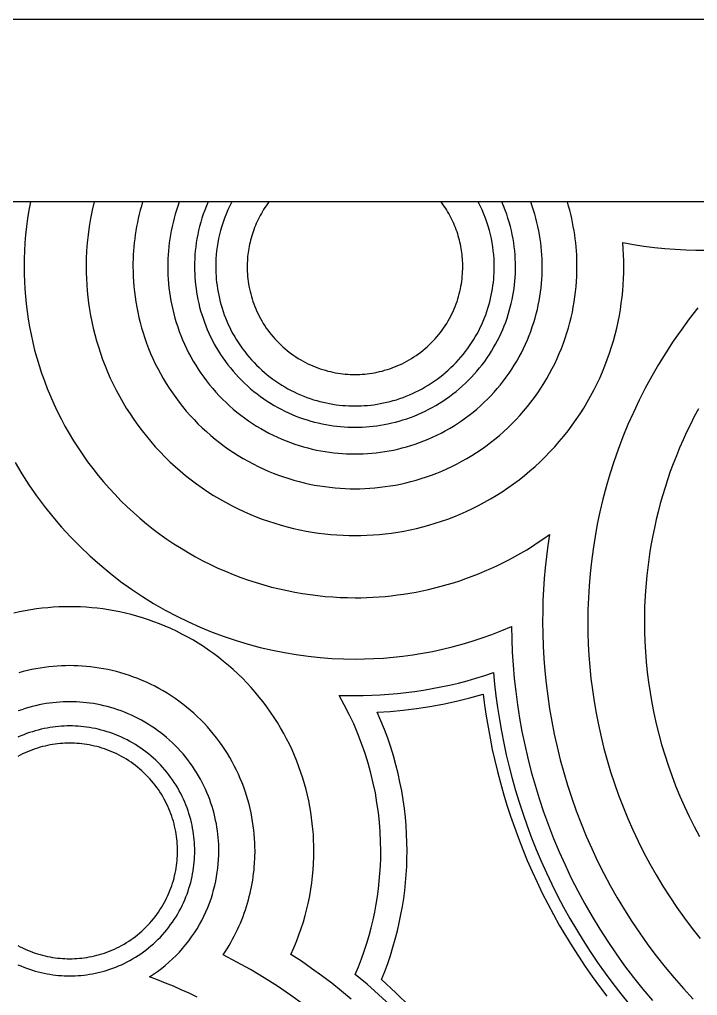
# Model space of a CAD drawing. Header units: millimetres. Extents: x -868 to 332, y 638 to 938.
# Drawn here: x -357 to -275.2, y 820.2 to 937.9 of the extents above; entities that cross this region are included whole.
import ezdxf

# ---------------------------------------------------------------- set-up
doc = ezdxf.new("R2010")
doc.units = ezdxf.units.MM
doc.header["$MEASUREMENT"] = 0
doc.layers.add('Default', color=18, linetype='Continuous', true_color=0x000000)
doc.layers.add('DOT', color=20, linetype='Continuous', true_color=0xff4b00)

msp = doc.modelspace()

# ---------------------------------------------------------------- linework, layer by layer
at = {"layer": 'Default'}
msp.add_lwpolyline([(-868.01, 637.86), (331.99, 637.86), (331.99, 937.86), (-868.01, 937.86)], close=True, dxfattribs=at)
msp.add_lwpolyline([(-190.01, 915.86), (-398.01, 915.86)], dxfattribs=at)
at = {"layer": 'DOT'}
for points in [[(-355.64, 915.86), (-355.83, 914.87), (-355.98, 913.88), (-356.12, 912.89), (-356.23, 911.91), (-356.31, 910.93), (-356.37, 909.97), (-356.4, 909.01), (-356.41, 908.05), (-356.4, 907.17), (-356.37, 906.28), (-356.32, 905.37), (-356.25, 904.47), (-356.16, 903.56), (-356.04, 902.64), (-355.91, 901.72), (-355.75, 900.79), (-355.56, 899.86), (-355.36, 898.93), (-355.13, 898), (-354.87, 897.07), (-354.59, 896.14), (-354.29, 895.21), (-353.96, 894.28), (-353.61, 893.36), (-353.23, 892.44), (-352.83, 891.53), (-352.4, 890.62), (-351.95, 889.72), (-351.48, 888.83), (-350.98, 887.95), (-350.45, 887.07), (-349.9, 886.21), (-349.33, 885.36), (-348.74, 884.52), (-348.12, 883.7), (-347.48, 882.89), (-346.82, 882.1), (-346.14, 881.33), (-345.44, 880.57), (-344.72, 879.83), (-343.98, 879.11), (-343.22, 878.41), (-342.45, 877.72), (-341.65, 877.06), (-340.85, 876.42), (-340.02, 875.81), (-339.19, 875.21), (-338.34, 874.64), (-337.48, 874.1), (-336.6, 873.57), (-335.72, 873.07), (-334.83, 872.6), (-333.93, 872.14), (-333.02, 871.72), (-332.11, 871.32), (-331.19, 870.94), (-330.26, 870.59), (-329.34, 870.26), (-328.41, 869.96), (-327.48, 869.68), (-326.55, 869.42), (-325.61, 869.19), (-324.68, 868.99), (-323.76, 868.8), (-322.83, 868.64), (-321.91, 868.51), (-320.99, 868.39), (-320.08, 868.3), (-319.17, 868.23), (-318.27, 868.18), (-317.38, 868.15), (-316.49, 868.14), (-315.78, 868.14), (-315.05, 868.16), (-314.33, 868.19), (-313.59, 868.24), (-312.86, 868.3), (-312.12, 868.38), (-311.38, 868.47), (-310.63, 868.57), (-309.88, 868.69), (-309.13, 868.82), (-308.38, 868.97), (-307.63, 869.13), (-306.87, 869.31), (-306.12, 869.51), (-305.37, 869.72), (-304.61, 869.95), (-303.86, 870.19), (-303.11, 870.45), (-302.36, 870.72), (-301.61, 871.01), (-300.87, 871.32), (-300.12, 871.65), (-299.39, 871.99), (-298.66, 872.34), (-297.93, 872.72), (-297.21, 873.1), (-296.49, 873.51), (-295.78, 873.93), (-295.08, 874.36), (-294.39, 874.82), (-293.7, 875.28), (-293.02, 875.77)], [(-347.96, 915.86), (-348.19, 914.87), (-348.39, 913.88), (-348.55, 912.89), (-348.69, 911.91), (-348.79, 910.93), (-348.86, 909.96), (-348.9, 909), (-348.92, 908.05), (-348.91, 907.34), (-348.88, 906.61), (-348.84, 905.88), (-348.79, 905.14), (-348.71, 904.4), (-348.62, 903.66), (-348.51, 902.91), (-348.38, 902.16), (-348.23, 901.4), (-348.06, 900.65), (-347.87, 899.89), (-347.66, 899.13), (-347.44, 898.38), (-347.19, 897.62), (-346.93, 896.87), (-346.64, 896.12), (-346.33, 895.37), (-346.01, 894.63), (-345.66, 893.89), (-345.29, 893.16), (-344.91, 892.44), (-344.5, 891.72), (-344.08, 891.01), (-343.63, 890.31), (-343.17, 889.62), (-342.68, 888.94), (-342.18, 888.27), (-341.66, 887.62), (-341.13, 886.97), (-340.58, 886.34), (-340.01, 885.73), (-339.42, 885.13), (-338.82, 884.54), (-338.2, 883.97), (-337.57, 883.42), (-336.93, 882.88), (-336.27, 882.36), (-335.6, 881.86), (-334.93, 881.38), (-334.24, 880.92), (-333.54, 880.47), (-332.83, 880.05), (-332.11, 879.64), (-331.38, 879.25), (-330.65, 878.89), (-329.92, 878.54), (-329.17, 878.21), (-328.43, 877.91), (-327.68, 877.62), (-326.92, 877.36), (-326.17, 877.11), (-325.41, 876.88), (-324.66, 876.68), (-323.9, 876.49), (-323.15, 876.32), (-322.39, 876.17), (-321.64, 876.04), (-320.89, 875.93), (-320.15, 875.84), (-319.41, 875.76), (-318.67, 875.7), (-317.94, 875.66), (-317.21, 875.64), (-316.49, 875.63), (-315.77, 875.64), (-315.05, 875.66), (-314.32, 875.7), (-313.58, 875.76), (-312.84, 875.84), (-312.09, 875.93), (-311.34, 876.04), (-310.59, 876.17), (-309.84, 876.32), (-309.08, 876.49), (-308.33, 876.68), (-307.57, 876.88), (-306.82, 877.11), (-306.06, 877.36), (-305.31, 877.62), (-304.56, 877.91), (-303.81, 878.21), (-303.07, 878.54), (-302.33, 878.89), (-301.6, 879.25), (-300.88, 879.64), (-300.16, 880.05), (-299.45, 880.47), (-298.75, 880.92), (-298.06, 881.38), (-297.38, 881.86), (-296.71, 882.36), (-296.06, 882.88), (-295.41, 883.42), (-294.78, 883.97), (-294.17, 884.54), (-293.57, 885.13), (-292.98, 885.73), (-292.41, 886.34), (-291.86, 886.97), (-291.32, 887.62), (-290.8, 888.27), (-290.3, 888.94), (-289.82, 889.62), (-289.35, 890.31), (-288.91, 891.01), (-288.48, 891.72), (-288.08, 892.44), (-287.69, 893.16), (-287.32, 893.89), (-286.98, 894.63), (-286.65, 895.37), (-286.35, 896.12), (-286.06, 896.87), (-285.79, 897.62), (-285.55, 898.38), (-285.32, 899.13), (-285.11, 899.89), (-284.93, 900.65), (-284.76, 901.4), (-284.61, 902.16), (-284.48, 902.91), (-284.37, 903.66), (-284.28, 904.4), (-284.2, 905.14), (-284.14, 905.88), (-284.1, 906.61), (-284.08, 907.34), (-284.07, 908.05), (-284.08, 908.77), (-284.1, 909.49), (-284.14, 910.22), (-284.2, 910.96)], [(-342.11, 915.86), (-342.25, 915.37), (-342.39, 914.87), (-342.51, 914.38), (-342.63, 913.88), (-342.73, 913.38), (-342.83, 912.89), (-342.92, 912.4), (-342.99, 911.91), (-343.06, 911.42), (-343.12, 910.93), (-343.16, 910.44), (-343.2, 909.96), (-343.23, 909.48), (-343.25, 909), (-343.27, 908.53), (-343.27, 908.05), (-343.26, 907.46), (-343.24, 906.86), (-343.21, 906.26), (-343.16, 905.65), (-343.1, 905.04), (-343.02, 904.42), (-342.93, 903.8), (-342.82, 903.18), (-342.7, 902.56), (-342.56, 901.94), (-342.41, 901.31), (-342.24, 900.69), (-342.05, 900.06), (-341.85, 899.44), (-341.63, 898.82), (-341.39, 898.2), (-341.14, 897.58), (-340.87, 896.97), (-340.58, 896.36), (-340.28, 895.76), (-339.96, 895.16), (-339.62, 894.57), (-339.27, 893.98), (-338.91, 893.4), (-338.52, 892.83), (-338.12, 892.27), (-337.71, 891.72), (-337.28, 891.18), (-336.84, 890.65), (-336.38, 890.13), (-335.91, 889.62), (-335.43, 889.12), (-334.93, 888.64), (-334.42, 888.17), (-333.9, 887.71), (-333.37, 887.27), (-332.83, 886.84), (-332.28, 886.42), (-331.72, 886.03), (-331.15, 885.64), (-330.57, 885.27), (-329.98, 884.92), (-329.39, 884.59), (-328.79, 884.27), (-328.19, 883.97), (-327.58, 883.68), (-326.97, 883.41), (-326.35, 883.16), (-325.73, 882.92), (-325.11, 882.7), (-324.49, 882.5), (-323.86, 882.31), (-323.24, 882.14), (-322.61, 881.99), (-321.99, 881.85), (-321.37, 881.72), (-320.74, 881.62), (-320.13, 881.53), (-319.51, 881.45), (-318.9, 881.39), (-318.29, 881.34), (-317.69, 881.3), (-317.09, 881.28), (-316.49, 881.28), (-315.9, 881.28), (-315.3, 881.3), (-314.69, 881.34), (-314.09, 881.39), (-313.47, 881.45), (-312.86, 881.53), (-312.24, 881.62), (-311.62, 881.72), (-311, 881.85), (-310.37, 881.99), (-309.75, 882.14), (-309.12, 882.31), (-308.5, 882.5), (-307.88, 882.7), (-307.26, 882.92), (-306.64, 883.16), (-306.02, 883.41), (-305.41, 883.68), (-304.8, 883.97), (-304.19, 884.27), (-303.6, 884.59), (-303, 884.92), (-302.42, 885.27), (-301.84, 885.64), (-301.27, 886.03), (-300.71, 886.42), (-300.16, 886.84), (-299.61, 887.27), (-299.08, 887.71), (-298.56, 888.17), (-298.05, 888.64), (-297.56, 889.12), (-297.07, 889.62), (-296.6, 890.13), (-296.15, 890.65), (-295.7, 891.18), (-295.28, 891.72), (-294.86, 892.27), (-294.46, 892.83), (-294.08, 893.4), (-293.71, 893.98), (-293.36, 894.57), (-293.03, 895.16), (-292.71, 895.76), (-292.4, 896.36), (-292.12, 896.97), (-291.85, 897.58), (-291.6, 898.2), (-291.36, 898.82), (-291.14, 899.44), (-290.94, 900.06), (-290.75, 900.69), (-290.58, 901.31), (-290.42, 901.94), (-290.28, 902.56), (-290.16, 903.18), (-290.05, 903.8), (-289.96, 904.42), (-289.89, 905.04), (-289.82, 905.65), (-289.78, 906.26), (-289.74, 906.86), (-289.72, 907.46), (-289.72, 908.05), (-289.72, 908.53), (-289.73, 909), (-289.75, 909.48), (-289.78, 909.96), (-289.82, 910.44), (-289.87, 910.93), (-289.93, 911.42), (-289.99, 911.91), (-290.07, 912.4), (-290.16, 912.89), (-290.25, 913.38), (-290.36, 913.88), (-290.47, 914.38), (-290.6, 914.87), (-290.73, 915.37), (-290.88, 915.86)], [(-337.69, 915.86), (-337.86, 915.37), (-338.03, 914.88), (-338.18, 914.38), (-338.31, 913.89), (-338.44, 913.39), (-338.55, 912.9), (-338.66, 912.4), (-338.75, 911.91), (-338.83, 911.42), (-338.9, 910.93), (-338.95, 910.44), (-339, 909.96), (-339.04, 909.48), (-339.06, 909), (-339.08, 908.53), (-339.08, 908.05), (-339.07, 907.55), (-339.06, 907.05), (-339.03, 906.54), (-338.99, 906.03), (-338.94, 905.51), (-338.87, 904.99), (-338.79, 904.47), (-338.7, 903.94), (-338.6, 903.42), (-338.48, 902.89), (-338.35, 902.37), (-338.21, 901.84), (-338.05, 901.31), (-337.88, 900.79), (-337.69, 900.26), (-337.49, 899.74), (-337.28, 899.22), (-337.05, 898.7), (-336.81, 898.19), (-336.56, 897.68), (-336.29, 897.18), (-336, 896.68), (-335.71, 896.18), (-335.4, 895.69), (-335.07, 895.21), (-334.74, 894.74), (-334.39, 894.28), (-334.03, 893.82), (-333.65, 893.37), (-333.27, 892.93), (-332.87, 892.5), (-332.46, 892.08), (-332.05, 891.68), (-331.62, 891.28), (-331.18, 890.89), (-330.73, 890.52), (-330.27, 890.16), (-329.81, 889.81), (-329.33, 889.47), (-328.85, 889.15), (-328.37, 888.84), (-327.87, 888.54), (-327.37, 888.26), (-326.87, 887.99), (-326.36, 887.74), (-325.84, 887.49), (-325.33, 887.27), (-324.81, 887.05), (-324.28, 886.85), (-323.76, 886.67), (-323.23, 886.5), (-322.71, 886.34), (-322.18, 886.2), (-321.65, 886.07), (-321.13, 885.95), (-320.6, 885.84), (-320.08, 885.75), (-319.56, 885.68), (-319.04, 885.61), (-318.52, 885.56), (-318.01, 885.52), (-317.5, 885.49), (-316.99, 885.47), (-316.49, 885.47), (-315.99, 885.47), (-315.49, 885.49), (-314.98, 885.52), (-314.46, 885.56), (-313.95, 885.61), (-313.43, 885.68), (-312.91, 885.75), (-312.38, 885.84), (-311.86, 885.95), (-311.33, 886.07), (-310.8, 886.2), (-310.28, 886.34), (-309.75, 886.5), (-309.23, 886.67), (-308.7, 886.85), (-308.18, 887.05), (-307.66, 887.27), (-307.14, 887.49), (-306.63, 887.74), (-306.12, 887.99), (-305.61, 888.26), (-305.11, 888.54), (-304.62, 888.84), (-304.13, 889.15), (-303.65, 889.47), (-303.18, 889.81), (-302.71, 890.16), (-302.26, 890.52), (-301.81, 890.89), (-301.37, 891.28), (-300.94, 891.68), (-300.52, 892.08), (-300.11, 892.5), (-299.72, 892.93), (-299.33, 893.37), (-298.96, 893.82), (-298.6, 894.28), (-298.25, 894.74), (-297.91, 895.21), (-297.59, 895.69), (-297.28, 896.18), (-296.98, 896.68), (-296.7, 897.18), (-296.43, 897.68), (-296.17, 898.19), (-295.93, 898.7), (-295.7, 899.22), (-295.49, 899.74), (-295.29, 900.26), (-295.11, 900.79), (-294.93, 901.31), (-294.78, 901.84), (-294.63, 902.37), (-294.5, 902.89), (-294.39, 903.42), (-294.28, 903.94), (-294.19, 904.47), (-294.11, 904.99), (-294.05, 905.51), (-294, 906.03), (-293.96, 906.54), (-293.93, 907.05), (-293.91, 907.55), (-293.91, 908.05), (-293.91, 908.53), (-293.93, 909), (-293.95, 909.48), (-293.99, 909.96), (-294.03, 910.44), (-294.09, 910.93), (-294.16, 911.42), (-294.24, 911.91), (-294.33, 912.4), (-294.43, 912.9), (-294.55, 913.39), (-294.67, 913.89), (-294.81, 914.38), (-294.96, 914.88), (-295.12, 915.37), (-295.3, 915.86)], [(-334.21, 915.86), (-334.41, 915.38), (-334.61, 914.89), (-334.79, 914.39), (-334.95, 913.9), (-335.1, 913.41), (-335.23, 912.91), (-335.35, 912.42), (-335.46, 911.92), (-335.56, 911.43), (-335.64, 910.94), (-335.7, 910.45), (-335.76, 909.96), (-335.8, 909.48), (-335.83, 909), (-335.85, 908.53), (-335.85, 908.05), (-335.85, 907.63), (-335.83, 907.19), (-335.81, 906.76), (-335.77, 906.32), (-335.73, 905.87), (-335.67, 905.43), (-335.61, 904.98), (-335.53, 904.53), (-335.44, 904.08), (-335.34, 903.63), (-335.23, 903.18), (-335.11, 902.73), (-334.97, 902.28), (-334.82, 901.83), (-334.66, 901.38), (-334.49, 900.93), (-334.31, 900.48), (-334.12, 900.04), (-333.91, 899.6), (-333.69, 899.16), (-333.46, 898.73), (-333.22, 898.3), (-332.96, 897.88), (-332.7, 897.46), (-332.42, 897.05), (-332.13, 896.64), (-331.83, 896.24), (-331.52, 895.85), (-331.2, 895.47), (-330.87, 895.09), (-330.53, 894.72), (-330.18, 894.37), (-329.82, 894.02), (-329.46, 893.68), (-329.08, 893.34), (-328.7, 893.02), (-328.3, 892.71), (-327.9, 892.42), (-327.5, 892.13), (-327.09, 891.85), (-326.67, 891.59), (-326.25, 891.33), (-325.82, 891.09), (-325.38, 890.86), (-324.95, 890.64), (-324.51, 890.43), (-324.06, 890.24), (-323.62, 890.05), (-323.17, 889.88), (-322.72, 889.72), (-322.27, 889.58), (-321.82, 889.44), (-321.37, 889.32), (-320.92, 889.21), (-320.47, 889.11), (-320.02, 889.02), (-319.57, 888.94), (-319.12, 888.87), (-318.67, 888.82), (-318.23, 888.77), (-317.79, 888.74), (-317.36, 888.71), (-316.92, 888.7), (-316.49, 888.69), (-316.06, 888.7), (-315.63, 888.71), (-315.19, 888.74), (-314.75, 888.77), (-314.31, 888.82), (-313.87, 888.87), (-313.42, 888.94), (-312.97, 889.02), (-312.52, 889.11), (-312.07, 889.21), (-311.62, 889.32), (-311.17, 889.44), (-310.71, 889.58), (-310.26, 889.72), (-309.81, 889.88), (-309.37, 890.05), (-308.92, 890.24), (-308.48, 890.43), (-308.04, 890.64), (-307.6, 890.86), (-307.17, 891.09), (-306.74, 891.33), (-306.32, 891.59), (-305.9, 891.85), (-305.49, 892.13), (-305.08, 892.42), (-304.68, 892.71), (-304.29, 893.02), (-303.91, 893.34), (-303.53, 893.68), (-303.16, 894.02), (-302.8, 894.37), (-302.45, 894.72), (-302.11, 895.09), (-301.78, 895.47), (-301.46, 895.85), (-301.15, 896.24), (-300.85, 896.64), (-300.57, 897.05), (-300.29, 897.46), (-300.02, 897.88), (-299.77, 898.3), (-299.53, 898.73), (-299.3, 899.16), (-299.08, 899.6), (-298.87, 900.04), (-298.67, 900.48), (-298.49, 900.93), (-298.32, 901.38), (-298.16, 901.83), (-298.02, 902.28), (-297.88, 902.73), (-297.76, 903.18), (-297.64, 903.63), (-297.54, 904.08), (-297.46, 904.53), (-297.38, 904.98), (-297.31, 905.43), (-297.26, 905.87), (-297.21, 906.32), (-297.18, 906.76), (-297.15, 907.19), (-297.14, 907.63), (-297.13, 908.05), (-297.14, 908.53), (-297.16, 909), (-297.19, 909.48), (-297.23, 909.96), (-297.28, 910.45), (-297.35, 910.94), (-297.43, 911.43), (-297.52, 911.92), (-297.63, 912.42), (-297.75, 912.91), (-297.89, 913.41), (-298.04, 913.9), (-298.2, 914.39), (-298.38, 914.89), (-298.57, 915.38), (-298.78, 915.86)], [(-331.36, 915.86), (-331.6, 915.38), (-331.83, 914.9), (-332.04, 914.41), (-332.23, 913.92), (-332.41, 913.43), (-332.56, 912.93), (-332.71, 912.44), (-332.83, 911.94), (-332.94, 911.45), (-333.04, 910.95), (-333.12, 910.46), (-333.18, 909.97), (-333.23, 909.49), (-333.26, 909), (-333.28, 908.53), (-333.29, 908.05), (-333.28, 907.68), (-333.27, 907.31), (-333.25, 906.93), (-333.22, 906.55), (-333.18, 906.16), (-333.13, 905.78), (-333.08, 905.39), (-333.01, 905), (-332.93, 904.61), (-332.84, 904.22), (-332.75, 903.83), (-332.64, 903.43), (-332.52, 903.04), (-332.4, 902.65), (-332.26, 902.26), (-332.11, 901.87), (-331.95, 901.49), (-331.78, 901.1), (-331.6, 900.72), (-331.41, 900.34), (-331.21, 899.97), (-331, 899.59), (-330.78, 899.23), (-330.55, 898.86), (-330.31, 898.51), (-330.06, 898.15), (-329.8, 897.81), (-329.53, 897.47), (-329.25, 897.14), (-328.97, 896.81), (-328.67, 896.49), (-328.37, 896.18), (-328.06, 895.88), (-327.74, 895.58), (-327.41, 895.29), (-327.08, 895.02), (-326.74, 894.75), (-326.39, 894.49), (-326.04, 894.24), (-325.68, 894), (-325.32, 893.77), (-324.95, 893.55), (-324.58, 893.34), (-324.21, 893.14), (-323.83, 892.95), (-323.45, 892.77), (-323.06, 892.6), (-322.68, 892.44), (-322.29, 892.29), (-321.9, 892.15), (-321.51, 892.02), (-321.11, 891.91), (-320.72, 891.8), (-320.33, 891.7), (-319.94, 891.62), (-319.55, 891.54), (-319.16, 891.47), (-318.77, 891.41), (-318.39, 891.37), (-318, 891.33), (-317.62, 891.3), (-317.24, 891.28), (-316.87, 891.26), (-316.49, 891.26), (-316.12, 891.26), (-315.74, 891.28), (-315.37, 891.3), (-314.98, 891.33), (-314.6, 891.37), (-314.21, 891.41), (-313.83, 891.47), (-313.44, 891.54), (-313.05, 891.62), (-312.65, 891.7), (-312.26, 891.8), (-311.87, 891.91), (-311.48, 892.02), (-311.09, 892.15), (-310.7, 892.29), (-310.31, 892.44), (-309.92, 892.6), (-309.54, 892.77), (-309.16, 892.95), (-308.78, 893.14), (-308.4, 893.34), (-308.03, 893.55), (-307.66, 893.77), (-307.3, 894), (-306.94, 894.24), (-306.59, 894.49), (-306.25, 894.75), (-305.91, 895.02), (-305.57, 895.29), (-305.25, 895.58), (-304.93, 895.88), (-304.62, 896.18), (-304.31, 896.49), (-304.02, 896.81), (-303.73, 897.14), (-303.45, 897.47), (-303.18, 897.81), (-302.92, 898.15), (-302.67, 898.51), (-302.43, 898.86), (-302.2, 899.23), (-301.98, 899.59), (-301.77, 899.97), (-301.57, 900.34), (-301.38, 900.72), (-301.2, 901.1), (-301.03, 901.49), (-300.88, 901.87), (-300.73, 902.26), (-300.59, 902.65), (-300.46, 903.04), (-300.35, 903.43), (-300.24, 903.83), (-300.14, 904.22), (-300.05, 904.61), (-299.98, 905), (-299.91, 905.39), (-299.85, 905.78), (-299.8, 906.16), (-299.76, 906.55), (-299.73, 906.93), (-299.71, 907.31), (-299.7, 907.68), (-299.7, 908.05), (-299.7, 908.53), (-299.72, 909), (-299.76, 909.49), (-299.81, 909.97), (-299.87, 910.46), (-299.95, 910.95), (-300.04, 911.45), (-300.15, 911.94), (-300.28, 912.44), (-300.42, 912.93), (-300.58, 913.43), (-300.75, 913.92), (-300.95, 914.41), (-301.16, 914.9), (-301.38, 915.38), (-301.62, 915.86)], [(-326.89, 915.86), (-327.05, 915.64), (-327.21, 915.41), (-327.36, 915.18), (-327.51, 914.95), (-327.66, 914.72), (-327.79, 914.48), (-327.93, 914.24), (-328.05, 914), (-328.18, 913.76), (-328.29, 913.51), (-328.4, 913.26), (-328.51, 913.02), (-328.61, 912.77), (-328.7, 912.52), (-328.79, 912.27), (-328.87, 912.02), (-328.95, 911.77), (-329.02, 911.51), (-329.09, 911.26), (-329.15, 911.01), (-329.21, 910.76), (-329.26, 910.51), (-329.3, 910.26), (-329.34, 910.01), (-329.38, 909.76), (-329.41, 909.51), (-329.44, 909.27), (-329.46, 909.02), (-329.47, 908.78), (-329.48, 908.53), (-329.49, 908.29), (-329.49, 908.05), (-329.49, 907.77), (-329.48, 907.48), (-329.46, 907.18), (-329.44, 906.89), (-329.41, 906.59), (-329.37, 906.29), (-329.33, 905.99), (-329.28, 905.69), (-329.22, 905.39), (-329.15, 905.08), (-329.07, 904.78), (-328.99, 904.48), (-328.9, 904.17), (-328.8, 903.87), (-328.69, 903.57), (-328.58, 903.27), (-328.46, 902.97), (-328.33, 902.67), (-328.19, 902.38), (-328.04, 902.08), (-327.89, 901.79), (-327.72, 901.51), (-327.55, 901.22), (-327.37, 900.94), (-327.19, 900.66), (-326.99, 900.39), (-326.79, 900.12), (-326.59, 899.86), (-326.37, 899.6), (-326.15, 899.35), (-325.92, 899.1), (-325.69, 898.86), (-325.44, 898.63), (-325.2, 898.4), (-324.94, 898.18), (-324.69, 897.96), (-324.42, 897.75), (-324.16, 897.55), (-323.88, 897.36), (-323.61, 897.17), (-323.33, 897), (-323.04, 896.82), (-322.75, 896.66), (-322.46, 896.51), (-322.17, 896.36), (-321.87, 896.22), (-321.58, 896.09), (-321.28, 895.97), (-320.98, 895.85), (-320.68, 895.75), (-320.37, 895.65), (-320.07, 895.56), (-319.77, 895.47), (-319.46, 895.4), (-319.16, 895.33), (-318.86, 895.27), (-318.56, 895.22), (-318.26, 895.18), (-317.96, 895.14), (-317.66, 895.11), (-317.37, 895.08), (-317.07, 895.07), (-316.78, 895.06), (-316.49, 895.05), (-316.2, 895.06), (-315.91, 895.07), (-315.62, 895.08), (-315.32, 895.11), (-315.03, 895.14), (-314.73, 895.18), (-314.43, 895.22), (-314.13, 895.27), (-313.82, 895.33), (-313.52, 895.4), (-313.22, 895.47), (-312.92, 895.56), (-312.61, 895.65), (-312.31, 895.75), (-312.01, 895.85), (-311.71, 895.97), (-311.41, 896.09), (-311.11, 896.22), (-310.82, 896.36), (-310.52, 896.51), (-310.23, 896.66), (-309.94, 896.82), (-309.66, 897), (-309.38, 897.17), (-309.1, 897.36), (-308.83, 897.55), (-308.56, 897.75), (-308.3, 897.96), (-308.04, 898.18), (-307.79, 898.4), (-307.54, 898.63), (-307.3, 898.86), (-307.07, 899.1), (-306.84, 899.35), (-306.62, 899.6), (-306.4, 899.86), (-306.19, 900.12), (-305.99, 900.39), (-305.8, 900.66), (-305.61, 900.94), (-305.43, 901.22), (-305.26, 901.51), (-305.1, 901.79), (-304.95, 902.08), (-304.8, 902.38), (-304.66, 902.67), (-304.53, 902.97), (-304.41, 903.27), (-304.29, 903.57), (-304.18, 903.87), (-304.09, 904.17), (-303.99, 904.48), (-303.91, 904.78), (-303.84, 905.08), (-303.77, 905.39), (-303.71, 905.69), (-303.66, 905.99), (-303.61, 906.29), (-303.58, 906.59), (-303.55, 906.89), (-303.52, 907.18), (-303.51, 907.48), (-303.5, 907.77), (-303.49, 908.05), (-303.49, 908.29), (-303.5, 908.53), (-303.51, 908.78), (-303.53, 909.02), (-303.55, 909.27), (-303.57, 909.51), (-303.61, 909.76), (-303.64, 910.01), (-303.68, 910.26), (-303.73, 910.51), (-303.78, 910.76), (-303.83, 911.01), (-303.89, 911.26), (-303.96, 911.51), (-304.03, 911.77), (-304.11, 912.02), (-304.19, 912.27), (-304.28, 912.52), (-304.38, 912.77), (-304.48, 913.02), (-304.58, 913.26), (-304.69, 913.51), (-304.81, 913.76), (-304.93, 914), (-305.06, 914.24), (-305.19, 914.48), (-305.33, 914.72), (-305.47, 914.95), (-305.62, 915.18), (-305.78, 915.41), (-305.93, 915.64), (-306.1, 915.86)], [(-284.2, 910.96), (-282.92, 910.74), (-281.64, 910.55), (-280.37, 910.39), (-279.11, 910.27), (-277.86, 910.17), (-276.61, 910.1), (-275.37, 910.06), (-274.15, 910.05), (-272.7, 910.07), (-271.24, 910.12), (-269.77, 910.22), (-268.29, 910.35)], [(-275.16, 903.08), (-276.18, 901.76), (-277.17, 900.42), (-278.11, 899.06), (-279.01, 897.67), (-279.88, 896.27), (-280.7, 894.84), (-281.48, 893.4), (-282.22, 891.95), (-282.91, 890.48), (-283.57, 889.01), (-284.18, 887.52), (-284.74, 886.03), (-285.27, 884.53), (-285.75, 883.02), (-286.19, 881.52), (-286.59, 880.01), (-286.95, 878.51), (-287.27, 877), (-287.54, 875.5), (-287.78, 874.01), (-287.98, 872.52), (-288.14, 871.05), (-288.26, 869.58), (-288.35, 868.12), (-288.4, 866.67), (-288.42, 865.24), (-288.4, 863.89), (-288.36, 862.53), (-288.28, 861.17), (-288.17, 859.79), (-288.03, 858.4), (-287.86, 857.01), (-287.65, 855.61), (-287.41, 854.21), (-287.13, 852.8), (-286.82, 851.38), (-286.47, 849.97), (-286.08, 848.56), (-285.66, 847.14), (-285.2, 845.73), (-284.7, 844.32), (-284.16, 842.92), (-283.59, 841.53), (-282.98, 840.14), (-282.33, 838.76), (-281.65, 837.39), (-280.92, 836.04), (-280.17, 834.7), (-279.37, 833.37), (-278.54, 832.06), (-277.67, 830.77), (-276.77, 829.5), (-275.83, 828.25), (-274.86, 827.03)], [(-275.08, 890.9), (-275.57, 889.98), (-276.04, 889.04), (-276.49, 888.1), (-276.92, 887.16), (-277.34, 886.21), (-277.73, 885.25), (-278.1, 884.3), (-278.46, 883.34), (-278.79, 882.37), (-279.1, 881.41), (-279.4, 880.44), (-279.67, 879.48), (-279.93, 878.51), (-280.17, 877.55), (-280.38, 876.58), (-280.58, 875.62), (-280.76, 874.65), (-280.92, 873.69), (-281.07, 872.74), (-281.19, 871.78), (-281.3, 870.83), (-281.39, 869.89), (-281.47, 868.95), (-281.56, 867.08), (-281.59, 865.24), (-281.58, 864.04), (-281.54, 862.84), (-281.47, 861.63), (-281.38, 860.4), (-281.25, 859.17), (-281.1, 857.94), (-280.91, 856.7), (-280.7, 855.45), (-280.45, 854.2), (-280.17, 852.94), (-279.86, 851.69), (-279.52, 850.43), (-279.14, 849.18), (-278.73, 847.93), (-278.29, 846.68), (-277.82, 845.44), (-277.31, 844.2), (-276.77, 842.97), (-276.19, 841.74), (-275.58, 840.53), (-274.94, 839.33)], [(-357.5, 884.45), (-356.69, 883.09), (-355.82, 881.74), (-354.91, 880.43), (-353.94, 879.14), (-352.94, 877.88), (-351.89, 876.65), (-350.8, 875.46), (-349.66, 874.31), (-348.49, 873.2), (-347.28, 872.13), (-346.04, 871.1), (-344.77, 870.11), (-343.46, 869.18), (-342.13, 868.29), (-340.78, 867.45), (-339.4, 866.65), (-338, 865.91), (-336.59, 865.22), (-335.17, 864.58), (-333.73, 863.99), (-332.28, 863.45), (-330.83, 862.96), (-329.38, 862.53), (-327.92, 862.14), (-326.46, 861.8), (-325.01, 861.51), (-323.57, 861.27), (-322.13, 861.07), (-320.7, 860.93), (-319.28, 860.82), (-317.88, 860.76), (-316.49, 860.74), (-315.35, 860.75), (-314.21, 860.79), (-313.05, 860.86), (-311.88, 860.96), (-310.71, 861.09), (-309.52, 861.25), (-308.34, 861.45), (-307.15, 861.67), (-305.95, 861.93), (-304.76, 862.22), (-303.56, 862.54), (-302.37, 862.9), (-301.17, 863.29), (-299.98, 863.71), (-298.8, 864.17), (-297.62, 864.67)], [(-293.02, 875.77), (-293.22, 874.43), (-293.4, 873.09), (-293.54, 871.76), (-293.66, 870.44), (-293.75, 869.13), (-293.82, 867.82), (-293.85, 866.52), (-293.87, 865.24), (-293.85, 863.77), (-293.8, 862.29), (-293.72, 860.8), (-293.6, 859.3), (-293.44, 857.79), (-293.25, 856.27), (-293.03, 854.75), (-292.76, 853.22), (-292.46, 851.68), (-292.12, 850.14), (-291.74, 848.6), (-291.32, 847.06), (-290.85, 845.52), (-290.35, 843.98), (-289.81, 842.45), (-289.23, 840.92), (-288.6, 839.4), (-287.94, 837.88), (-287.23, 836.38), (-286.48, 834.89), (-285.7, 833.42), (-284.87, 831.95), (-284, 830.51), (-283.1, 829.08), (-282.15, 827.68), (-281.17, 826.29), (-280.15, 824.93), (-279.09, 823.59), (-278, 822.28), (-276.87, 821), (-275.71, 819.74)], [(-324.22, 825.13), (-323.87, 825.9), (-323.55, 826.68), (-323.25, 827.47), (-322.97, 828.25), (-322.72, 829.04), (-322.49, 829.83), (-322.29, 830.62), (-322.1, 831.41), (-321.95, 832.2), (-321.81, 832.99), (-321.7, 833.77), (-321.61, 834.55), (-321.54, 835.32), (-321.49, 836.08), (-321.46, 836.84), (-321.45, 837.6), (-321.46, 838.25), (-321.48, 838.91), (-321.51, 839.57), (-321.57, 840.24), (-321.64, 840.92), (-321.72, 841.59), (-321.82, 842.27), (-321.94, 842.96), (-322.08, 843.64), (-322.23, 844.33), (-322.4, 845.01), (-322.59, 845.7), (-322.79, 846.39), (-323.01, 847.07), (-323.26, 847.76), (-323.52, 848.44), (-323.79, 849.12), (-324.09, 849.79), (-324.41, 850.46), (-324.74, 851.13), (-325.09, 851.78), (-325.46, 852.43), (-325.85, 853.08), (-326.25, 853.71), (-326.67, 854.34), (-327.11, 854.96), (-327.56, 855.57), (-328.04, 856.16), (-328.52, 856.75), (-329.03, 857.32), (-329.54, 857.88), (-330.07, 858.42), (-330.62, 858.96), (-331.18, 859.47), (-331.75, 859.98), (-332.34, 860.46), (-332.93, 860.93), (-333.54, 861.39), (-334.16, 861.83), (-334.78, 862.25), (-335.42, 862.65), (-336.06, 863.04), (-336.72, 863.41), (-337.37, 863.76), (-338.04, 864.09), (-338.71, 864.41), (-339.38, 864.7), (-340.06, 864.98), (-340.74, 865.24), (-341.42, 865.48), (-342.11, 865.71), (-342.8, 865.91), (-343.48, 866.1), (-344.17, 866.27), (-344.86, 866.42), (-345.54, 866.56), (-346.22, 866.68), (-346.9, 866.78), (-347.58, 866.86), (-348.25, 866.93), (-348.92, 866.98), (-349.59, 867.02), (-350.25, 867.04), (-350.9, 867.05), (-351.56, 867.04), (-352.21, 867.02), (-352.88, 866.98), (-353.55, 866.93), (-354.22, 866.86), (-354.9, 866.78), (-355.58, 866.68), (-356.26, 866.56), (-356.95, 866.42), (-357.63, 866.27)], [(-297.62, 864.67), (-297.59, 863.12), (-297.52, 861.56), (-297.42, 859.99), (-297.29, 858.41), (-297.11, 856.82), (-296.9, 855.22), (-296.65, 853.62), (-296.36, 852.01), (-296.02, 850.39), (-295.65, 848.77), (-295.24, 847.15), (-294.78, 845.54), (-294.29, 843.92), (-293.75, 842.3), (-293.16, 840.69), (-292.54, 839.09), (-291.87, 837.49), (-291.16, 835.91), (-290.41, 834.33), (-289.61, 832.77), (-288.77, 831.22), (-287.89, 829.69), (-286.97, 828.18), (-286.01, 826.68), (-285.01, 825.21), (-283.97, 823.76), (-282.89, 822.34), (-281.77, 820.94), (-280.61, 819.56)], [(-332.39, 825.07), (-332.15, 825.44), (-331.92, 825.81), (-331.69, 826.18), (-331.47, 826.56), (-331.26, 826.94), (-331.05, 827.33), (-330.86, 827.72), (-330.67, 828.11), (-330.49, 828.5), (-330.32, 828.89), (-330.15, 829.29), (-330, 829.69), (-329.85, 830.08), (-329.72, 830.48), (-329.59, 830.88), (-329.46, 831.29), (-329.35, 831.69), (-329.24, 832.09), (-329.14, 832.49), (-329.05, 832.89), (-328.97, 833.29), (-328.9, 833.69), (-328.83, 834.09), (-328.77, 834.48), (-328.72, 834.88), (-328.67, 835.27), (-328.64, 835.67), (-328.61, 836.06), (-328.57, 836.83), (-328.55, 837.6), (-328.56, 838.09), (-328.58, 838.59), (-328.6, 839.1), (-328.64, 839.61), (-328.7, 840.12), (-328.76, 840.63), (-328.84, 841.15), (-328.93, 841.66), (-329.03, 842.18), (-329.14, 842.7), (-329.27, 843.23), (-329.42, 843.75), (-329.57, 844.27), (-329.74, 844.79), (-329.92, 845.31), (-330.12, 845.82), (-330.33, 846.34), (-330.56, 846.85), (-330.8, 847.36), (-331.05, 847.86), (-331.32, 848.36), (-331.6, 848.86), (-331.89, 849.34), (-332.2, 849.83), (-332.52, 850.3), (-332.85, 850.77), (-333.19, 851.23), (-333.55, 851.68), (-333.92, 852.13), (-334.3, 852.56), (-334.69, 852.99), (-335.1, 853.4), (-335.51, 853.8), (-335.94, 854.2), (-336.37, 854.58), (-336.82, 854.95), (-337.27, 855.31), (-337.73, 855.65), (-338.2, 855.98), (-338.67, 856.3), (-339.15, 856.61), (-339.64, 856.9), (-340.14, 857.18), (-340.64, 857.45), (-341.14, 857.7), (-341.65, 857.94), (-342.16, 858.17), (-342.68, 858.38), (-343.19, 858.57), (-343.71, 858.76), (-344.23, 858.93), (-344.75, 859.08), (-345.27, 859.23), (-345.79, 859.35), (-346.32, 859.47), (-346.83, 859.57), (-347.35, 859.66), (-347.87, 859.74), (-348.38, 859.8), (-348.89, 859.86), (-349.4, 859.9), (-349.91, 859.92), (-350.41, 859.94), (-350.9, 859.95), (-351.4, 859.94), (-351.9, 859.92), (-352.4, 859.9), (-352.91, 859.86), (-353.42, 859.8), (-353.93, 859.74), (-354.45, 859.66), (-354.97, 859.57), (-355.49, 859.47), (-356.01, 859.35), (-356.53, 859.23), (-357.05, 859.08)], [(-318.41, 856.36), (-317.45, 856.33), (-316.49, 856.33), (-315.49, 856.34), (-314.47, 856.37), (-313.45, 856.42), (-312.42, 856.49), (-311.38, 856.58), (-310.34, 856.69), (-309.3, 856.83), (-308.25, 856.99), (-307.2, 857.17), (-306.14, 857.37), (-305.08, 857.6), (-304.02, 857.85), (-302.96, 858.13), (-301.9, 858.43), (-300.85, 858.75), (-299.79, 859.1)], [(-299.79, 859.1), (-299.66, 857.7), (-299.49, 856.29), (-299.3, 854.88), (-299.08, 853.46), (-298.84, 852.04), (-298.56, 850.61), (-298.25, 849.19), (-297.9, 847.76), (-297.53, 846.33), (-297.13, 844.9), (-296.69, 843.47), (-296.23, 842.04), (-295.73, 840.61), (-295.19, 839.19), (-294.63, 837.78), (-294.03, 836.37), (-293.41, 834.97), (-292.75, 833.58), (-292.05, 832.19), (-291.33, 830.82), (-290.57, 829.46), (-289.78, 828.11), (-288.96, 826.78), (-288.11, 825.46), (-287.23, 824.16), (-286.32, 822.87), (-285.38, 821.6), (-284.42, 820.35), (-283.42, 819.12)], [(-316.46, 822.71), (-316.08, 823.64), (-315.72, 824.58), (-315.38, 825.51), (-315.08, 826.46), (-314.8, 827.4), (-314.54, 828.34), (-314.32, 829.29), (-314.11, 830.23), (-313.94, 831.17), (-313.79, 832.1), (-313.66, 833.03), (-313.56, 833.96), (-313.48, 834.88), (-313.43, 835.79), (-313.39, 836.7), (-313.38, 837.6), (-313.4, 838.74), (-313.45, 839.89), (-313.54, 841.05), (-313.67, 842.22), (-313.84, 843.4), (-314.04, 844.59), (-314.29, 845.78), (-314.57, 846.97), (-314.9, 848.17), (-315.28, 849.36), (-315.69, 850.55), (-316.15, 851.73), (-316.65, 852.91), (-317.2, 854.07), (-317.78, 855.22), (-318.41, 856.36)], [(-313.81, 854.32), (-312.25, 854.42), (-310.67, 854.57), (-309.08, 854.77), (-307.48, 855.01), (-305.88, 855.31), (-304.26, 855.66), (-302.65, 856.06), (-301.04, 856.52)], [(-301.04, 856.52), (-300.87, 855.19), (-300.67, 853.86), (-300.45, 852.53), (-300.21, 851.19), (-299.93, 849.85), (-299.63, 848.51), (-299.31, 847.17), (-298.95, 845.82), (-298.57, 844.48), (-298.17, 843.13), (-297.73, 841.79), (-297.27, 840.45), (-296.78, 839.12), (-296.26, 837.79), (-295.71, 836.46), (-295.14, 835.14), (-294.53, 833.83), (-293.9, 832.52), (-293.24, 831.22), (-292.56, 829.94), (-291.85, 828.66), (-291.11, 827.39), (-290.34, 826.14), (-289.54, 824.89), (-288.72, 823.67), (-287.88, 822.45), (-287.01, 821.25), (-286.11, 820.07)], [(-341.28, 822.4), (-340.79, 822.72), (-340.31, 823.06), (-339.84, 823.41), (-339.38, 823.78), (-338.93, 824.17), (-338.5, 824.57), (-338.08, 824.98), (-337.67, 825.41), (-337.28, 825.85), (-336.9, 826.3), (-336.54, 826.76), (-336.2, 827.24), (-335.87, 827.72), (-335.55, 828.21), (-335.26, 828.72), (-334.98, 829.22), (-334.72, 829.74), (-334.48, 830.26), (-334.26, 830.78), (-334.05, 831.3), (-333.86, 831.83), (-333.69, 832.36), (-333.54, 832.9), (-333.4, 833.43), (-333.29, 833.96), (-333.18, 834.49), (-333.1, 835.02), (-333.03, 835.54), (-332.98, 836.06), (-332.94, 836.58), (-332.92, 837.09), (-332.91, 837.6), (-332.92, 838), (-332.93, 838.4), (-332.95, 838.81), (-332.99, 839.21), (-333.03, 839.62), (-333.08, 840.04), (-333.14, 840.45), (-333.21, 840.87), (-333.3, 841.29), (-333.39, 841.71), (-333.49, 842.13), (-333.61, 842.55), (-333.73, 842.97), (-333.87, 843.38), (-334.02, 843.8), (-334.18, 844.22), (-334.35, 844.63), (-334.53, 845.04), (-334.72, 845.45), (-334.92, 845.86), (-335.14, 846.26), (-335.36, 846.66), (-335.6, 847.05), (-335.85, 847.44), (-336.1, 847.82), (-336.37, 848.2), (-336.65, 848.57), (-336.94, 848.93), (-337.23, 849.29), (-337.54, 849.64), (-337.86, 849.98), (-338.18, 850.32), (-338.52, 850.64), (-338.86, 850.96), (-339.21, 851.26), (-339.56, 851.56), (-339.93, 851.85), (-340.3, 852.13), (-340.68, 852.4), (-341.06, 852.65), (-341.45, 852.9), (-341.84, 853.14), (-342.24, 853.36), (-342.64, 853.58), (-343.05, 853.78), (-343.45, 853.97), (-343.87, 854.15), (-344.28, 854.32), (-344.7, 854.48), (-345.11, 854.63), (-345.53, 854.77), (-345.95, 854.89), (-346.37, 855.01), (-346.79, 855.11), (-347.21, 855.2), (-347.63, 855.28), (-348.05, 855.36), (-348.46, 855.42), (-348.87, 855.47), (-349.29, 855.51), (-349.69, 855.54), (-350.1, 855.57), (-350.5, 855.58), (-350.9, 855.58), (-351.3, 855.58), (-351.7, 855.57), (-352.11, 855.54), (-352.52, 855.51), (-352.93, 855.47), (-353.34, 855.42), (-353.76, 855.36), (-354.17, 855.28), (-354.59, 855.2), (-355.01, 855.11), (-355.43, 855.01), (-355.85, 854.89), (-356.27, 854.77), (-356.69, 854.63), (-357.11, 854.48)], [(-313.29, 822.08), (-312.91, 823.05), (-312.55, 824.03), (-312.21, 825.01), (-311.91, 825.99), (-311.63, 826.97), (-311.37, 827.96), (-311.15, 828.94), (-310.95, 829.92), (-310.77, 830.9), (-310.62, 831.87), (-310.49, 832.84), (-310.39, 833.81), (-310.31, 834.77), (-310.26, 835.72), (-310.23, 836.66), (-310.22, 837.6), (-310.23, 838.61), (-310.27, 839.62), (-310.33, 840.65), (-310.42, 841.69), (-310.54, 842.73), (-310.69, 843.78), (-310.86, 844.83), (-311.07, 845.88), (-311.3, 846.94), (-311.57, 848), (-311.86, 849.06), (-312.19, 850.12), (-312.55, 851.18), (-312.94, 852.23), (-313.36, 853.28), (-313.81, 854.32)], [(-357.14, 823.88), (-356.8, 823.73), (-356.45, 823.58), (-356.1, 823.45), (-355.75, 823.33), (-355.4, 823.21), (-355.05, 823.11), (-354.7, 823.01), (-354.35, 822.92), (-353.99, 822.85), (-353.64, 822.78), (-353.29, 822.72), (-352.95, 822.66), (-352.6, 822.62), (-352.26, 822.59), (-351.91, 822.56), (-351.57, 822.54), (-351.24, 822.53), (-350.9, 822.52), (-350.57, 822.53), (-350.23, 822.54), (-349.89, 822.56), (-349.55, 822.59), (-349.2, 822.62), (-348.86, 822.66), (-348.51, 822.72), (-348.16, 822.78), (-347.81, 822.85), (-347.46, 822.92), (-347.11, 823.01), (-346.75, 823.11), (-346.4, 823.21), (-346.05, 823.33), (-345.7, 823.45), (-345.35, 823.58), (-345.01, 823.73), (-344.66, 823.88), (-344.32, 824.04), (-343.98, 824.21), (-343.64, 824.39), (-343.31, 824.58), (-342.98, 824.77), (-342.65, 824.98), (-342.33, 825.2), (-342.02, 825.42), (-341.71, 825.65), (-341.4, 825.9), (-341.1, 826.14), (-340.81, 826.4), (-340.52, 826.67), (-340.24, 826.94), (-339.97, 827.22), (-339.71, 827.5), (-339.45, 827.8), (-339.2, 828.1), (-338.96, 828.4), (-338.73, 828.71), (-338.5, 829.03), (-338.29, 829.35), (-338.08, 829.67), (-337.88, 830), (-337.69, 830.34), (-337.51, 830.67), (-337.34, 831.01), (-337.18, 831.36), (-337.03, 831.7), (-336.89, 832.05), (-336.75, 832.4), (-336.63, 832.75), (-336.52, 833.1), (-336.41, 833.45), (-336.31, 833.8), (-336.23, 834.15), (-336.15, 834.5), (-336.08, 834.85), (-336.02, 835.2), (-335.97, 835.55), (-335.92, 835.9), (-335.89, 836.24), (-335.86, 836.59), (-335.84, 836.93), (-335.83, 837.26), (-335.83, 837.6), (-335.83, 837.93), (-335.84, 838.27), (-335.86, 838.61), (-335.89, 838.95), (-335.92, 839.3), (-335.97, 839.64), (-336.02, 839.99), (-336.08, 840.34), (-336.15, 840.69), (-336.23, 841.04), (-336.31, 841.39), (-336.41, 841.74), (-336.52, 842.1), (-336.63, 842.45), (-336.75, 842.8), (-336.89, 843.15), (-337.03, 843.49), (-337.18, 843.84), (-337.34, 844.18), (-337.51, 844.52), (-337.69, 844.86), (-337.88, 845.19), (-338.08, 845.52), (-338.29, 845.85), (-338.5, 846.17), (-338.73, 846.48), (-338.96, 846.79), (-339.2, 847.1), (-339.45, 847.4), (-339.71, 847.69), (-339.97, 847.98), (-340.24, 848.26), (-340.52, 848.53), (-340.81, 848.79), (-341.1, 849.05), (-341.4, 849.3), (-341.71, 849.54), (-342.02, 849.77), (-342.33, 850), (-342.65, 850.21), (-342.98, 850.42), (-343.31, 850.62), (-343.64, 850.81), (-343.98, 850.99), (-344.32, 851.16), (-344.66, 851.32), (-345.01, 851.47), (-345.35, 851.61), (-345.7, 851.75), (-346.05, 851.87), (-346.4, 851.98), (-346.75, 852.09), (-347.11, 852.18), (-347.46, 852.27), (-347.81, 852.35), (-348.16, 852.42), (-348.51, 852.48), (-348.86, 852.53), (-349.2, 852.57), (-349.55, 852.61), (-349.89, 852.64), (-350.23, 852.66), (-350.57, 852.67), (-350.9, 852.67), (-351.24, 852.67), (-351.57, 852.66), (-351.91, 852.64), (-352.26, 852.61), (-352.6, 852.57), (-352.95, 852.53), (-353.29, 852.48), (-353.64, 852.42), (-353.99, 852.35), (-354.35, 852.27), (-354.7, 852.18), (-355.05, 852.09), (-355.4, 851.98), (-355.75, 851.87), (-356.1, 851.75), (-356.45, 851.61), (-356.8, 851.47), (-357.14, 851.32)], [(-357.16, 826.2), (-356.87, 826.05), (-356.58, 825.9), (-356.28, 825.76), (-355.99, 825.63), (-355.69, 825.51), (-355.39, 825.4), (-355.08, 825.29), (-354.78, 825.19), (-354.48, 825.1), (-354.18, 825.02), (-353.87, 824.94), (-353.57, 824.87), (-353.27, 824.81), (-352.97, 824.76), (-352.67, 824.72), (-352.37, 824.68), (-352.07, 824.65), (-351.77, 824.63), (-351.48, 824.61), (-351.19, 824.6), (-350.9, 824.6), (-350.61, 824.6), (-350.32, 824.61), (-350.03, 824.63), (-349.73, 824.65), (-349.44, 824.68), (-349.14, 824.72), (-348.84, 824.76), (-348.54, 824.81), (-348.23, 824.87), (-347.93, 824.94), (-347.63, 825.02), (-347.32, 825.1), (-347.02, 825.19), (-346.72, 825.29), (-346.42, 825.4), (-346.12, 825.51), (-345.82, 825.63), (-345.52, 825.76), (-345.22, 825.9), (-344.93, 826.05), (-344.64, 826.2), (-344.35, 826.37), (-344.07, 826.54), (-343.79, 826.72), (-343.51, 826.9), (-343.24, 827.1), (-342.97, 827.3), (-342.71, 827.5), (-342.45, 827.72), (-342.2, 827.94), (-341.95, 828.17), (-341.71, 828.41), (-341.47, 828.65), (-341.25, 828.89), (-341.02, 829.15), (-340.81, 829.4), (-340.6, 829.67), (-340.4, 829.93), (-340.21, 830.21), (-340.02, 830.48), (-339.84, 830.76), (-339.67, 831.05), (-339.51, 831.34), (-339.35, 831.63), (-339.21, 831.92), (-339.07, 832.22), (-338.94, 832.51), (-338.81, 832.81), (-338.7, 833.11), (-338.59, 833.41), (-338.49, 833.72), (-338.4, 834.02), (-338.32, 834.32), (-338.25, 834.63), (-338.18, 834.93), (-338.12, 835.23), (-338.07, 835.53), (-338.02, 835.83), (-337.98, 836.13), (-337.95, 836.43), (-337.93, 836.72), (-337.91, 837.02), (-337.9, 837.31), (-337.9, 837.6), (-337.9, 837.89), (-337.91, 838.18), (-337.93, 838.47), (-337.95, 838.77), (-337.98, 839.06), (-338.02, 839.36), (-338.07, 839.66), (-338.12, 839.96), (-338.18, 840.27), (-338.25, 840.57), (-338.32, 840.87), (-338.4, 841.17), (-338.49, 841.48), (-338.59, 841.78), (-338.7, 842.08), (-338.81, 842.38), (-338.94, 842.68), (-339.07, 842.98), (-339.21, 843.28), (-339.35, 843.57), (-339.51, 843.86), (-339.67, 844.15), (-339.84, 844.43), (-340.02, 844.71), (-340.21, 844.99), (-340.4, 845.26), (-340.6, 845.53), (-340.81, 845.79), (-341.02, 846.05), (-341.25, 846.3), (-341.47, 846.55), (-341.71, 846.79), (-341.95, 847.02), (-342.2, 847.25), (-342.45, 847.47), (-342.71, 847.69), (-342.97, 847.9), (-343.24, 848.1), (-343.51, 848.29), (-343.79, 848.48), (-344.07, 848.66), (-344.35, 848.83), (-344.64, 848.99), (-344.93, 849.15), (-345.22, 849.29), (-345.52, 849.43), (-345.82, 849.56), (-346.12, 849.68), (-346.42, 849.8), (-346.72, 849.91), (-347.02, 850), (-347.32, 850.1), (-347.63, 850.18), (-347.93, 850.25), (-348.23, 850.32), (-348.54, 850.38), (-348.84, 850.43), (-349.14, 850.48), (-349.44, 850.51), (-349.73, 850.54), (-350.03, 850.57), (-350.32, 850.58), (-350.61, 850.59), (-350.9, 850.6), (-351.19, 850.59), (-351.48, 850.58), (-351.77, 850.57), (-352.07, 850.54), (-352.37, 850.51), (-352.67, 850.48), (-352.97, 850.43), (-353.27, 850.38), (-353.57, 850.32), (-353.87, 850.25), (-354.18, 850.18), (-354.48, 850.1), (-354.78, 850), (-355.08, 849.91), (-355.39, 849.8), (-355.69, 849.68), (-355.99, 849.56), (-356.28, 849.43), (-356.58, 849.29), (-356.87, 849.15), (-357.16, 848.99)], [(-322.72, 819.09), (-324.27, 820.22), (-325.85, 821.29), (-327.45, 822.31), (-329.08, 823.29), (-330.73, 824.2), (-332.39, 825.07)], [(-316.94, 819.72), (-318.11, 820.69), (-319.29, 821.64), (-320.5, 822.55), (-321.72, 823.44), (-322.96, 824.3), (-324.22, 825.13)], [(-298.13, 799.87), (-298.97, 801.48), (-299.85, 803.07), (-300.77, 804.65), (-301.74, 806.2), (-302.75, 807.74), (-303.81, 809.25), (-304.9, 810.73), (-306.04, 812.19), (-307.21, 813.62), (-308.43, 815.02), (-309.68, 816.39), (-310.97, 817.73), (-312.3, 819.03), (-313.65, 820.29), (-315.04, 821.52), (-316.46, 822.71)], [(-335.55, 819.98), (-336.49, 820.43), (-337.44, 820.86), (-338.39, 821.28), (-339.35, 821.67), (-340.31, 822.05), (-341.28, 822.4)], [(-301.09, 808.08), (-302.4, 809.98), (-303.78, 811.85), (-305.22, 813.68), (-306.72, 815.46), (-308.28, 817.19), (-309.9, 818.87), (-311.57, 820.5), (-313.29, 822.08)]]:
    msp.add_lwpolyline(points, dxfattribs=at)

doc.saveas('drawing.dxf')
